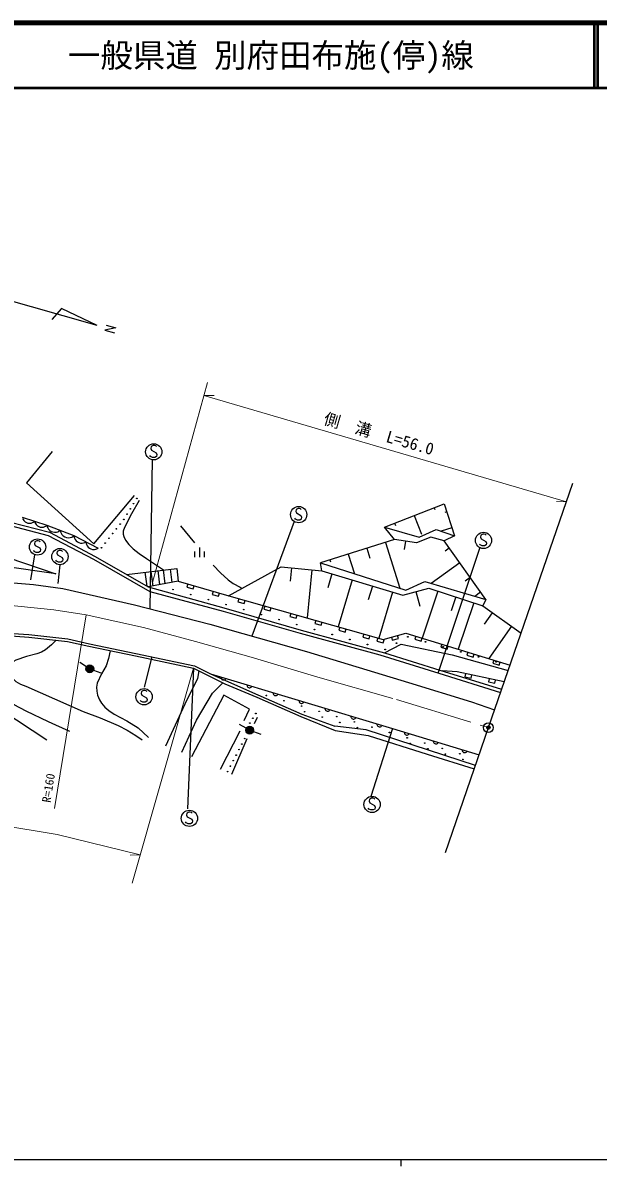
# Model space of a CAD drawing. Units: millimetres, scale not verified. Extents: x 40000 to 680000, y 20000 to 380000.
# Drawn here: x 209791 to 298364, y 204000 to 380000 of the extents above; entities that cross this region are included whole.
import ezdxf
from ezdxf.enums import TextEntityAlignment as Align

# ---------------------------------------------------------------- set-up
doc = ezdxf.new("R2010")
doc.units = ezdxf.units.MM
doc.header["$LTSCALE"] = 1000
doc.header["$PDMODE"] = 32
doc.header["$PDSIZE"] = 500
doc.linetypes.add('CHAIN', pattern=[18.5, 12, -1.5, 3.5, -1.5])
for name, color, linetype, lineweight in [('M-BGD', 7, 'Continuous', 25), ('M-BGD-EXST', 7, 'Continuous', 25), ('M-BMK', 2, 'CHAIN', 13), ('M-BMK-OTRS', 5, 'Continuous', 25), ('M-BMK-SRVR', 3, 'Continuous', 25), ('M-STR-HTXT', 7, 'Continuous', 13), ('M-STR-STRC', 7, 'Continuous', 25), ('M-TTL', 2, 'Continuous', 140), ('M-TTL-BAND', 7, 'Continuous', 25), ('M-TTL-LINE', 7, 'Continuous', 50)]:
    doc.layers.add(name, color=color, linetype=linetype, lineweight=lineweight)
doc.layers.add('M-OTRS', color=6, linetype='Continuous')
doc.layers.add('M-TTL-TXT', color=7, linetype='Continuous')
doc.styles.add('ＭＳ ゴシック', font='')
doc.styles.get('ＭＳ ゴシック').set_extended_font_data('MS Gothic')

msp = doc.modelspace()

# ---------------------------------------------------------------- linework, layer by layer
at = {"layer": 'M-BGD'}
for p, q in [((214289, 314032), (210363, 309185)), ((210363, 309185), (220731, 299799)), ((220731, 299799), (226989, 307222)), ((265493, 302384), (274635, 305943)), ((273111, 305350), (273222, 305064)), ((274635, 305943), (276230, 301035)), ((275033, 304716), (274772, 304631)), ((205090, 303870), (213878, 301574)), ((205183, 303329), (213695, 301105)), ((209688, 303909), (213492, 302682)), ((209741, 303682), (209818, 303531)), ((209818, 303531), (209934, 303368)), ((209934, 303368), (210125, 303180)), ((210125, 303180), (210341, 303068)), ((210341, 303068), (210570, 302994)), ((210570, 302994), (210810, 302959)), ((210810, 302959), (211076, 302999)), ((211076, 302999), (211265, 303064)), ((211265, 303064), (211416, 303142)), ((211416, 303142), (211591, 303295)), ((211591, 303295), (211644, 303068)), ((211644, 303068), (211722, 302917)), ((211722, 302917), (211837, 302754)), ((211837, 302754), (212029, 302566)), ((267017, 302977), (267153, 302629)), ((270064, 304163), (271175, 301311)), ((212029, 302566), (212245, 302454)), ((212245, 302454), (212473, 302380)), ((212473, 302380), (212714, 302345)), ((212714, 302345), (212979, 302385)), ((212979, 302385), (213168, 302450)), ((213168, 302450), (213319, 302528)), ((213319, 302528), (213495, 302681)), ((213492, 302682), (213536, 302430)), ((213492, 302682), (217664, 301087)), ((213536, 302430), (213613, 302259)), ((213613, 302259), (213730, 302073)), ((213695, 301105), (220674, 297424)), ((213730, 302073), (213929, 301856)), ((213878, 301574), (220915, 297862)), ((213929, 301856), (214160, 301720)), ((214160, 301720), (214407, 301626)), ((214407, 301626), (214669, 301573)), ((214669, 301573), (214963, 301602)), ((214963, 301602), (215174, 301662)), ((215174, 301662), (215345, 301738)), ((215345, 301738), (215547, 301897)), ((215547, 301897), (215593, 301633)), ((215593, 301633), (215673, 301454)), ((215673, 301454), (215796, 301260)), ((215796, 301260), (216004, 301032)), ((216004, 301032), (216245, 300891)), ((217484, 300910), (217695, 301075)), ((217664, 301087), (217678, 300843)), ((217664, 301087), (221406, 299124)), ((234054, 302556), (236202, 299949)), ((267027, 300482), (265493, 302384)), ((265493, 302384), (270831, 300851)), ((270831, 300851), (273408, 302016)), ((273408, 302016), (276230, 301035)), ((275831, 302262), (274214, 301736)), ((276230, 301035), (274635, 300237)), ((216245, 300891), (216503, 300792)), ((216503, 300792), (216778, 300737)), ((216778, 300737), (217085, 300767)), ((217085, 300767), (217306, 300830)), ((217306, 300830), (217484, 300910)), ((217678, 300843), (217731, 300673)), ((217731, 300673), (217821, 300483)), ((217821, 300483), (217985, 300254)), ((217985, 300254), (218189, 300100)), ((218189, 300100), (218412, 299983)), ((218412, 299983), (218655, 299903)), ((218655, 299903), (218937, 299898)), ((218937, 299898), (219144, 299931)), ((219144, 299931), (219314, 299984)), ((219314, 299984), (219523, 300112)), ((219523, 300112), (219537, 299867)), ((219537, 299867), (219590, 299697)), ((219590, 299697), (219681, 299507)), ((219681, 299507), (219845, 299279)), ((219845, 299279), (220049, 299125)), ((236976, 299223), (236976, 297723)), ((267027, 300482), (255616, 296863)), ((265601, 300030), (267837, 292979)), ((270402, 299930), (267027, 300482)), ((268714, 300206), (268507, 298936)), ((272610, 300851), (270402, 299930)), ((274635, 300237), (272610, 300851)), ((281076, 291219), (274635, 300237)), ((207492, 297701), (214854, 295171)), ((220049, 299125), (220272, 299007)), ((220272, 299007), (220515, 298928)), ((220515, 298928), (220796, 298922)), ((220796, 298922), (221004, 298956)), ((220915, 297862), (229093, 293158)), ((221004, 298956), (221174, 299009)), ((221174, 299009), (221383, 299136)), ((236226, 298623), (236226, 297723)), ((237726, 298623), (237726, 297723)), ((259895, 298220), (260854, 295198)), ((262748, 299125), (263227, 297614)), ((275440, 299110), (274836, 298679)), ((214854, 295171), (206678, 296386)), ((220674, 297424), (229340, 292439)), ((225729, 295093), (233475, 296025)), ((231382, 295773), (231646, 293657)), ((232462, 295903), (232717, 293866)), ((233475, 296025), (233720, 294061)), ((241464, 291805), (249573, 296258)), ((249573, 296258), (255830, 295644)), ((251137, 296105), (250936, 294052)), ((254266, 295798), (253540, 288395)), ((255830, 295644), (255616, 296863)), ((255616, 296863), (268745, 292691)), ((257042, 297315), (257138, 297013)), ((277050, 296855), (272635, 293701)), ((228594, 295438), (228862, 293291)), ((233720, 294061), (229093, 293158)), ((229516, 295549), (229797, 293296)), ((230566, 295675), (230838, 293499)), ((233720, 294062), (241511, 291792)), ((255830, 295644), (268284, 291902)), ((257387, 295177), (256733, 293001)), ((260501, 294241), (258337, 287040)), ((268745, 292691), (271690, 293979)), ((271690, 293979), (281076, 291219)), ((278661, 294600), (277866, 294033)), ((229093, 293158), (240746, 289931)), ((229340, 292439), (240613, 289449)), ((235188, 293634), (235048, 293154)), ((235048, 293154), (236008, 292874)), ((236008, 292874), (236148, 293354)), ((239083, 292499), (238944, 292019)), ((239904, 291739), (240044, 292219)), ((263614, 293305), (262970, 291161)), ((266728, 292370), (264595, 285273)), ((268284, 291902), (272303, 292998)), ((270294, 292450), (270906, 290205)), ((273684, 292538), (271269, 285294)), ((272303, 292998), (280586, 290237)), ((280271, 292346), (279388, 291715)), ((238944, 292019), (239904, 291739)), ((241511, 291792), (265267, 285084)), ((243035, 291361), (242899, 290880)), ((242899, 290880), (243862, 290608)), ((243862, 290608), (243997, 291090)), ((276445, 291617), (275727, 289463)), ((279205, 290697), (276833, 283581)), ((281076, 291219), (280586, 290237)), ((240613, 289449), (252506, 286027)), ((240746, 289931), (252640, 286509)), ((247045, 290229), (246909, 289748)), ((246909, 289748), (247871, 289476)), ((247871, 289476), (248007, 289957)), ((251054, 289097), (250918, 288616)), ((251881, 288344), (252017, 288825)), ((280586, 290237), (286506, 286055)), ((282066, 289191), (280808, 287412)), ((250918, 288616), (251881, 288344)), ((254901, 288010), (254766, 287529)), ((254766, 287529), (255728, 287257)), ((255728, 287257), (255864, 287739)), ((258587, 286970), (258451, 286489)), ((285026, 287100), (281520, 282138)), ((204377, 285875), (210696, 285446)), ((204398, 286274), (210732, 285844)), ((210696, 285446), (216647, 284771)), ((210732, 285844), (216713, 285166)), ((216713, 285166), (220044, 284426)), ((252506, 286027), (264776, 282730)), ((252640, 286509), (265450, 283041)), ((258451, 286489), (259413, 286217)), ((259413, 286217), (259549, 286698)), ((262272, 285929), (262136, 285448)), ((262136, 285448), (263098, 285176)), ((263098, 285176), (263234, 285658)), ((264450, 285314), (264314, 284833)), ((265267, 285084), (268764, 286065)), ((266534, 285439), (266669, 284958)), ((266669, 284958), (267632, 285228)), ((267632, 285228), (267497, 285709)), ((268764, 286065), (284799, 281128)), ((270290, 285595), (270143, 285117)), ((271099, 284823), (271246, 285301)), ((216647, 284771), (219960, 284034)), ((219960, 284034), (227125, 282544)), ((220044, 284426), (227208, 282935)), ((264314, 284833), (265276, 284561)), ((265276, 284561), (265412, 285042)), ((265450, 283041), (268049, 284331)), ((268049, 284331), (275871, 282720)), ((270143, 285117), (271099, 284823)), ((274299, 284361), (274152, 283883)), ((274152, 283883), (275108, 283589)), ((275108, 283589), (275255, 284067)), ((227125, 282544), (236083, 280642)), ((227208, 282935), (236216, 281022)), ((264776, 282730), (273822, 279871)), ((265450, 283041), (273971, 280348)), ((275871, 282720), (284504, 280275)), ((278308, 283127), (278161, 282649)), ((278161, 282649), (279117, 282354)), ((279117, 282354), (279264, 282832)), ((282317, 281892), (282170, 281414)), ((219594, 280874), (218585, 281525)), ((220662, 280344), (221789, 279934)), ((236083, 280642), (240868, 278249)), ((236216, 281022), (238687, 279787)), ((236877, 280244), (236697, 279085)), ((273822, 279871), (283344, 276926)), ((273971, 280348), (283492, 277403)), ((276638, 280113), (274338, 280235)), ((283901, 278534), (276638, 280113)), ((282170, 281414), (283126, 281120)), ((283126, 281120), (283273, 281598)), ((236697, 279085), (234733, 275098)), ((238687, 279787), (266690, 271359)), ((238687, 279787), (245951, 276544)), ((238967, 276816), (240558, 278404)), ((240304, 279300), (240307, 279199)), ((240307, 279199), (240330, 279109)), ((240330, 279109), (240383, 279009)), ((240383, 279009), (240446, 278940)), ((240446, 278940), (240529, 278882)), ((240529, 278882), (240651, 278845)), ((240651, 278845), (240752, 278848)), ((240752, 278848), (240843, 278871)), ((240843, 278871), (240942, 278924)), ((240868, 278249), (245794, 276176)), ((240942, 278924), (241012, 278987)), ((241012, 278987), (241070, 279070)), ((244304, 278096), (244307, 277995)), ((277965, 279824), (277859, 279336)), ((277859, 279336), (278836, 279123)), ((278836, 279123), (278942, 279612)), ((281597, 279035), (281490, 278546)), ((281490, 278546), (282468, 278334)), ((282468, 278334), (282574, 278822)), ((240734, 276504), (235777, 267032)), ((236513, 272644), (238967, 276816)), ((244709, 274345), (240734, 276504)), ((244307, 277995), (244330, 277905)), ((244330, 277905), (244384, 277805)), ((244384, 277805), (244446, 277736)), ((244446, 277736), (244529, 277678)), ((244529, 277678), (244652, 277641)), ((244652, 277641), (244753, 277644)), ((244753, 277644), (244843, 277667)), ((244843, 277667), (244943, 277720)), ((244943, 277720), (245012, 277783)), ((245012, 277783), (245070, 277866)), ((245951, 276544), (252759, 273600)), ((248305, 276892), (248308, 276791)), ((248308, 276791), (248331, 276701)), ((248331, 276701), (248384, 276601)), ((248384, 276601), (248447, 276532)), ((248447, 276532), (248530, 276474)), ((248530, 276474), (248652, 276437)), ((248652, 276437), (248753, 276440)), ((248753, 276440), (248844, 276463)), ((248844, 276463), (248943, 276516)), ((248943, 276516), (249012, 276579)), ((249012, 276579), (249071, 276662)), ((234733, 275098), (231727, 268656)), ((245794, 276176), (252604, 273231)), ((252305, 275688), (252308, 275587)), ((252308, 275587), (252331, 275497)), ((252331, 275497), (252385, 275397)), ((252385, 275397), (252447, 275328)), ((252447, 275328), (252530, 275270)), ((252530, 275270), (252653, 275233)), ((252653, 275233), (252754, 275236)), ((252754, 275236), (252844, 275259)), ((252844, 275259), (252944, 275312)), ((252944, 275312), (253013, 275375)), ((253013, 275375), (253071, 275458)), ((243875, 272578), (244709, 274345)), ((245474, 272149), (245903, 273130)), ((252604, 273231), (257880, 271084)), ((252759, 273600), (257822, 271742)), ((256306, 274484), (256309, 274383)), ((256309, 274383), (256332, 274293)), ((256332, 274293), (256385, 274193)), ((256385, 274193), (256448, 274124)), ((256448, 274124), (256531, 274066)), ((256531, 274066), (256653, 274029)), ((256653, 274029), (256754, 274032)), ((256754, 274032), (256845, 274055)), ((256845, 274055), (256944, 274108)), ((256944, 274108), (257013, 274171)), ((257013, 274171), (257072, 274254)), ((260306, 273280), (260309, 273179)), ((260309, 273179), (260332, 273089)), ((260332, 273089), (260386, 272989)), ((260386, 272989), (260448, 272920)), ((260448, 272920), (260531, 272862)), ((260531, 272862), (260654, 272825)), ((260654, 272825), (260755, 272828)), ((260755, 272828), (260845, 272851)), ((260845, 272851), (260945, 272904)), ((260945, 272904), (261014, 272967)), ((261014, 272967), (261072, 273050)), ((234243, 267736), (236513, 272644)), ((244188, 271403), (243134, 271978)), ((262634, 271181), (257822, 271742)), ((257880, 271084), (262978, 270298)), ((279472, 265698), (262634, 271181)), ((264307, 272076), (264310, 271975)), ((264310, 271975), (264333, 271885)), ((264333, 271885), (264386, 271785)), ((264386, 271785), (264449, 271716)), ((264449, 271716), (264532, 271658)), ((264532, 271658), (264654, 271621)), ((264654, 271621), (264755, 271624)), ((264755, 271624), (264846, 271647)), ((264846, 271647), (264945, 271700)), ((264945, 271700), (265014, 271763)), ((265014, 271763), (265073, 271846)), ((266690, 271359), (280032, 267328)), ((240243, 265118), (243237, 271007)), ((241977, 264357), (244308, 269817)), ((245280, 270914), (246410, 270511)), ((262978, 270298), (272058, 267402)), ((268531, 270803), (268534, 270702)), ((268534, 270702), (268556, 270611)), ((268556, 270611), (268610, 270511)), ((268610, 270511), (268672, 270442)), ((268672, 270442), (268755, 270384)), ((268755, 270384), (268878, 270347)), ((268878, 270347), (268979, 270350)), ((268979, 270350), (269069, 270373)), ((269069, 270373), (269169, 270426)), ((269169, 270426), (269238, 270489)), ((269238, 270489), (269296, 270571)), ((272978, 269459), (272981, 269358)), ((272981, 269358), (273004, 269267)), ((273004, 269267), (273057, 269168)), ((273057, 269168), (273120, 269099)), ((273120, 269099), (273202, 269040)), ((273202, 269040), (273325, 269003)), ((273325, 269003), (273426, 269006)), ((273426, 269006), (273517, 269029)), ((273517, 269029), (273616, 269082)), ((273616, 269082), (273685, 269145)), ((273685, 269145), (273744, 269228)), ((277425, 268115), (277428, 268014)), ((277428, 268014), (277451, 267924)), ((277451, 267924), (277504, 267824)), ((277504, 267824), (277567, 267755)), ((277567, 267755), (277650, 267697)), ((277650, 267697), (277772, 267660)), ((277772, 267660), (277873, 267662)), ((277873, 267662), (277964, 267685)), ((277964, 267685), (278064, 267739)), ((278064, 267739), (278133, 267801)), ((278133, 267801), (278191, 267884)), ((272058, 267402), (279291, 265172))]:
    msp.add_line(p, q, dxfattribs=at)
for points in [[(227689, 306467), (226497, 304424), (225415, 302339), (225255, 301766), (225250, 301293), (225341, 300918), (225605, 300373), (226118, 299696), (226757, 299054), (227695, 298298), (228836, 297521), (231441, 295780)], [(239116, 296498), (240232, 295331), (241419, 294261), (242196, 293705), (243236, 293104), (243536, 292943)], [(217003, 270926), (213717, 272397), (210293, 274045), (208456, 275026), (206567, 276159), (205252, 277071), (204012, 278067), (202988, 279026), (202039, 280062), (200554, 282087), (199028, 283993), (197690, 285055)], [(214937, 284965), (214209, 284241), (213286, 283487), (212676, 283144), (211956, 282869), (210371, 282458), (208700, 281889), (208366, 281668), (207991, 281243), (207858, 280929), (207794, 280322), (207854, 279905), (208075, 279336), (208300, 279017), (208734, 278619), (209441, 278204), (210229, 277866), (219080, 274010), (221686, 273008), (224469, 271821), (225838, 271110), (227203, 270275), (228169, 269638)], [(196390, 282243), (198942, 279994), (201673, 277733), (204071, 275932), (206532, 274213), (213507, 269638)], [(223255, 283349), (222978, 282167), (222594, 281034), (221888, 279788), (221221, 278341), (221139, 277734), (221159, 277120), (221279, 276521), (221571, 275800), (221892, 275290), (222425, 274676), (223047, 274133), (223825, 273598), (225779, 272553), (227550, 271477), (229156, 269985)]]:
    msp.add_lwpolyline(points, dxfattribs=at)
for centre, radius in [((227334, 306789), 50), ((226337, 305179), 50), ((226835, 305984), 50), ((224765, 302840), 50), ((225340, 303568), 50), ((225838, 304374), 50), ((223614, 301383), 50), ((224189, 302111), 50), ((221889, 299197), 50), ((222464, 299926), 50), ((223039, 300654), 50), ((232908, 292751), 50), ((235630, 291983), 50), ((238352, 291214), 50), ((241074, 290446), 50), ((243796, 289677), 50), ((246518, 288908), 50), ((249240, 288140), 50), ((251962, 287371), 50), ((254684, 286602), 50), ((257406, 285834), 50), ((269063, 285481), 50), ((260128, 285065), 50), ((262850, 284296), 50), ((265572, 283528), 50), ((267317, 284504), 50), ((271785, 284713), 50), ((274507, 283944), 50), ((277229, 283175), 50), ((279951, 282407), 50), ((282673, 281638), 50), ((220098, 280549), 600), ((220098, 280549), 528), ((220098, 280549), 456), ((220098, 280549), 384), ((220098, 280549), 312), ((220098, 280549), 240), ((220098, 280549), 168), ((220098, 280549), 96), ((220098, 280549), 24), ((247285, 276461), 50), ((249994, 275646), 50), ((252702, 274830), 50), ((245205, 272950), 50), ((245665, 273686), 50), ((253175, 273950), 50), ((255410, 274015), 50), ((255884, 273134), 50), ((258119, 273200), 50), ((244715, 271116), 600), ((244715, 271116), 528), ((244715, 271116), 456), ((244715, 271116), 384), ((244715, 271116), 312), ((244715, 271116), 240), ((244715, 271116), 168), ((244715, 271116), 96), ((244715, 271116), 24), ((244744, 272214), 50), ((258592, 272319), 50), ((260827, 272385), 50), ((261301, 271504), 50), ((263536, 271570), 50), ((243947, 269821), 50), ((266244, 270755), 50), ((268953, 269940), 50), ((243068, 268124), 50), ((243507, 268972), 50), ((269426, 269059), 50), ((271661, 269124), 50), ((272134, 268244), 50), ((274369, 268309), 50), ((277078, 267494), 50), ((242188, 266426), 50), ((242628, 267275), 50), ((274843, 267428), 50), ((277551, 266613), 50), ((241309, 264729), 50), ((241749, 265578), 50)]:
    msp.add_circle(centre, radius, dxfattribs=at)
at = {"layer": 'M-BGD-EXST'}
for p, q in [((229444, 313263), (229344, 313413)), ((229544, 314763), (229494, 314463)), ((229494, 314463), (229594, 314213)), ((229844, 314913), (229544, 314763)), ((229594, 314213), (230294, 313813)), ((230044, 314913), (229844, 314913)), ((230244, 314863), (230044, 314913)), ((230344, 314763), (230244, 314863)), ((230294, 313813), (230394, 313563)), ((230394, 313563), (230344, 313263)), ((229688, 312805), (229320, 289860)), ((229744, 313113), (229444, 313263)), ((230094, 313113), (229744, 313113)), ((230344, 313263), (230094, 313113)), ((251861, 305100), (251811, 304800)), ((251811, 304800), (251911, 304550)), ((252161, 305250), (251861, 305100)), ((251911, 304550), (252611, 304150)), ((252361, 305250), (252161, 305250)), ((252561, 305200), (252361, 305250)), ((252661, 305100), (252561, 305200)), ((245094, 285644), (251597, 303313)), ((251761, 303600), (251661, 303750)), ((252061, 303450), (251761, 303600)), ((252411, 303450), (252061, 303450)), ((252661, 303600), (252411, 303450)), ((252611, 304150), (252711, 303900)), ((252711, 303900), (252661, 303600)), ((280315, 301122), (280265, 300822)), ((280615, 301272), (280315, 301122)), ((280815, 301272), (280615, 301272)), ((281015, 301222), (280815, 301272)), ((281115, 301122), (281015, 301222)), ((211657, 300112), (211607, 299812)), ((211607, 299812), (211707, 299562)), ((211957, 300262), (211657, 300112)), ((211707, 299562), (212407, 299162)), ((212157, 300262), (211957, 300262)), ((212357, 300212), (212157, 300262)), ((212457, 300112), (212357, 300212)), ((273749, 279894), (280208, 299273)), ((280215, 299622), (280115, 299772)), ((280515, 299472), (280215, 299622)), ((280265, 300822), (280365, 300572)), ((280365, 300572), (281065, 300172)), ((280865, 299472), (280515, 299472)), ((281115, 299622), (280865, 299472)), ((281065, 300172), (281165, 299922)), ((281165, 299922), (281115, 299622)), ((211604, 298108), (210991, 294243)), ((211557, 298612), (211457, 298762)), ((211857, 298462), (211557, 298612)), ((212207, 298462), (211857, 298462)), ((212457, 298612), (212207, 298462)), ((212407, 299162), (212507, 298912)), ((212507, 298912), (212457, 298612)), ((215093, 298639), (215043, 298339)), ((215043, 298339), (215143, 298089)), ((215393, 298789), (215093, 298639)), ((215143, 298089), (215843, 297689)), ((215593, 298789), (215393, 298789)), ((215793, 298739), (215593, 298789)), ((215893, 298639), (215793, 298739)), ((215843, 297689), (215943, 297439)), ((214993, 297139), (214893, 297289)), ((215293, 296989), (214993, 297139)), ((215469, 296574), (215162, 293691)), ((215643, 296989), (215293, 296989)), ((215893, 297139), (215643, 296989)), ((215943, 297439), (215893, 297139)), ((229657, 282415), (228475, 277735)), ((236083, 280642), (235162, 259023)), ((228057, 277054), (228007, 276754)), ((228007, 276754), (228107, 276504)), ((228357, 277204), (228057, 277054)), ((228107, 276504), (228807, 276104)), ((228557, 277204), (228357, 277204)), ((228757, 277154), (228557, 277204)), ((228857, 277054), (228757, 277154)), ((227957, 275554), (227857, 275704)), ((228257, 275404), (227957, 275554)), ((228607, 275404), (228257, 275404)), ((228857, 275554), (228607, 275404)), ((228807, 276104), (228907, 275854)), ((228907, 275854), (228857, 275554)), ((266690, 271359), (263388, 260922)), ((263461, 260627), (263161, 260477)), ((263661, 260627), (263461, 260627)), ((263861, 260577), (263661, 260627)), ((263961, 260477), (263861, 260577)), ((263061, 258977), (262961, 259127)), ((263361, 258827), (263061, 258977)), ((263161, 260477), (263111, 260177)), ((263111, 260177), (263211, 259927)), ((263211, 259927), (263911, 259527)), ((263711, 258827), (263361, 258827)), ((263961, 258977), (263711, 258827)), ((263911, 259527), (264011, 259277)), ((264011, 259277), (263961, 258977)), ((234935, 256842), (234835, 256992)), ((235035, 258342), (234985, 258042)), ((234985, 258042), (235085, 257792)), ((235335, 258492), (235035, 258342)), ((235085, 257792), (235785, 257392)), ((235535, 258492), (235335, 258492)), ((235735, 258442), (235535, 258492)), ((235835, 258342), (235735, 258442)), ((235785, 257392), (235885, 257142)), ((235885, 257142), (235835, 256842)), ((235235, 256692), (234935, 256842)), ((235585, 256692), (235235, 256692)), ((235835, 256842), (235585, 256692))]:
    msp.add_line(p, q, dxfattribs=at)
for centre in [(229944, 313963), (252261, 304300), (280715, 300322), (212057, 299312), (215493, 297839), (228457, 276254), (263561, 259677), (235435, 257542)]:
    msp.add_circle(centre, 1250, dxfattribs=at)
at = {"layer": 'M-BMK'}
for p, q in [((205946, 290499), (214573, 289636)), ((214573, 289636), (219558, 288870)), ((219558, 288870), (228386, 286932)), ((228386, 286932), (236362, 284785)), ((236362, 284785), (244951, 282331)), ((244951, 282331), (255227, 279263)), ((255227, 279263), (267303, 275832)), ((267303, 275832), (281468, 271508))]:
    msp.add_line(p, q, dxfattribs=at)
at = {"layer": 'M-BMK-OTRS'}
for p, q in [((281468, 271508), (294492, 309114)), ((274857, 252263), (281468, 271508))]:
    msp.add_line(p, q, dxfattribs=at)
at = {"layer": 'M-BMK-SRVR'}
for p, q in [((221253, 333408), (197200, 340223)), ((215753, 336006), (214245, 334354)), ((221253, 333408), (215753, 336006)), ((224109, 333053), (222401, 332704)), ((222401, 332704), (223894, 332290)), ((222624, 333473), (224109, 333053))]:
    msp.add_line(p, q, dxfattribs=at)
for radius in [750, 30]:
    msp.add_circle((281468, 271508), radius, dxfattribs=at)
at = {"layer": 'M-OTRS'}
msp.add_point((281468, 271508), dxfattribs=at)
at = {"layer": 'M-STR-HTXT'}
for p, q in [((229776, 293838), (238217, 324611)), ((237678, 322644), (239235, 322625)), ((237678, 322644), (293510, 306278)), ((293510, 306278), (291952, 306297)), ((219558, 288870), (214669, 259057)), ((226626, 247583), (236083, 280642)), ((227874, 251944), (215085, 255028)), ((227874, 251944), (226317, 251888))]:
    msp.add_line(p, q, dxfattribs=at)
msp.add_lwpolyline([(134088, 245149), (142568, 249993), (144676, 251142), (146853, 252212), (148874, 253071), (150935, 253838), (153986, 254827), (156993, 255698), (159707, 256411), (162438, 257026), (164600, 257415), (166600, 257673), (169388, 257917), (172387, 258074), (182033, 258286), (186031, 258284), (190126, 258175), (193919, 257940), (197904, 257586), (201857, 257129), (206017, 256544), (215085, 255028)], dxfattribs=at)
at = {"layer": 'M-STR-STRC'}
for p, q in [((204455, 294145), (211405, 293546)), ((211405, 293546), (215958, 292946)), ((215958, 292946), (226974, 290426)), ((226974, 290426), (238597, 287430)), ((238597, 287430), (253455, 283236)), ((253455, 283236), (269152, 278443)), ((269152, 278443), (278882, 275471)), ((278882, 275471), (282420, 274256))]:
    msp.add_line(p, q, dxfattribs=at)
at = {"layer": 'M-TTL'}
msp.add_line((680000, 380000), (40000, 380000), dxfattribs=at)
at = {"layer": 'M-TTL-BAND'}
for p, q in [((40000, 205000), (579000, 205000)), ((268000, 205000), (268000, 204000))]:
    msp.add_line(p, q, dxfattribs=at)
at = {"layer": 'M-TTL-LINE'}
for p, q in [((297750, 380000), (297750, 370000)), ((298250, 380000), (298250, 370000)), ((40000, 370000), (680000, 370000))]:
    msp.add_line(p, q, dxfattribs=at)

# ---------------------------------------------------------------- texts
at = {"layer": 'M-STR-HTXT', "style": 'ＭＳ ゴシック'}
for s, height, rotation, p in [('側\u3000溝\u3000L=56.0', 1833, 343.9, (255812, 317755)), ('R=160', 1320, 80.9, (214418, 259831))]:
    msp.add_text(s, height=height, rotation=rotation, dxfattribs=at).set_placement(p, align=Align.BOTTOM_LEFT)
at = {"layer": 'M-TTL-TXT', "style": 'ＭＳ ゴシック'}
msp.add_text('一般県道 別府田布施(停)線', height=3666, dxfattribs=at).set_placement((216734, 375000), align=Align.MIDDLE_LEFT)

doc.saveas('drawing.dxf')
